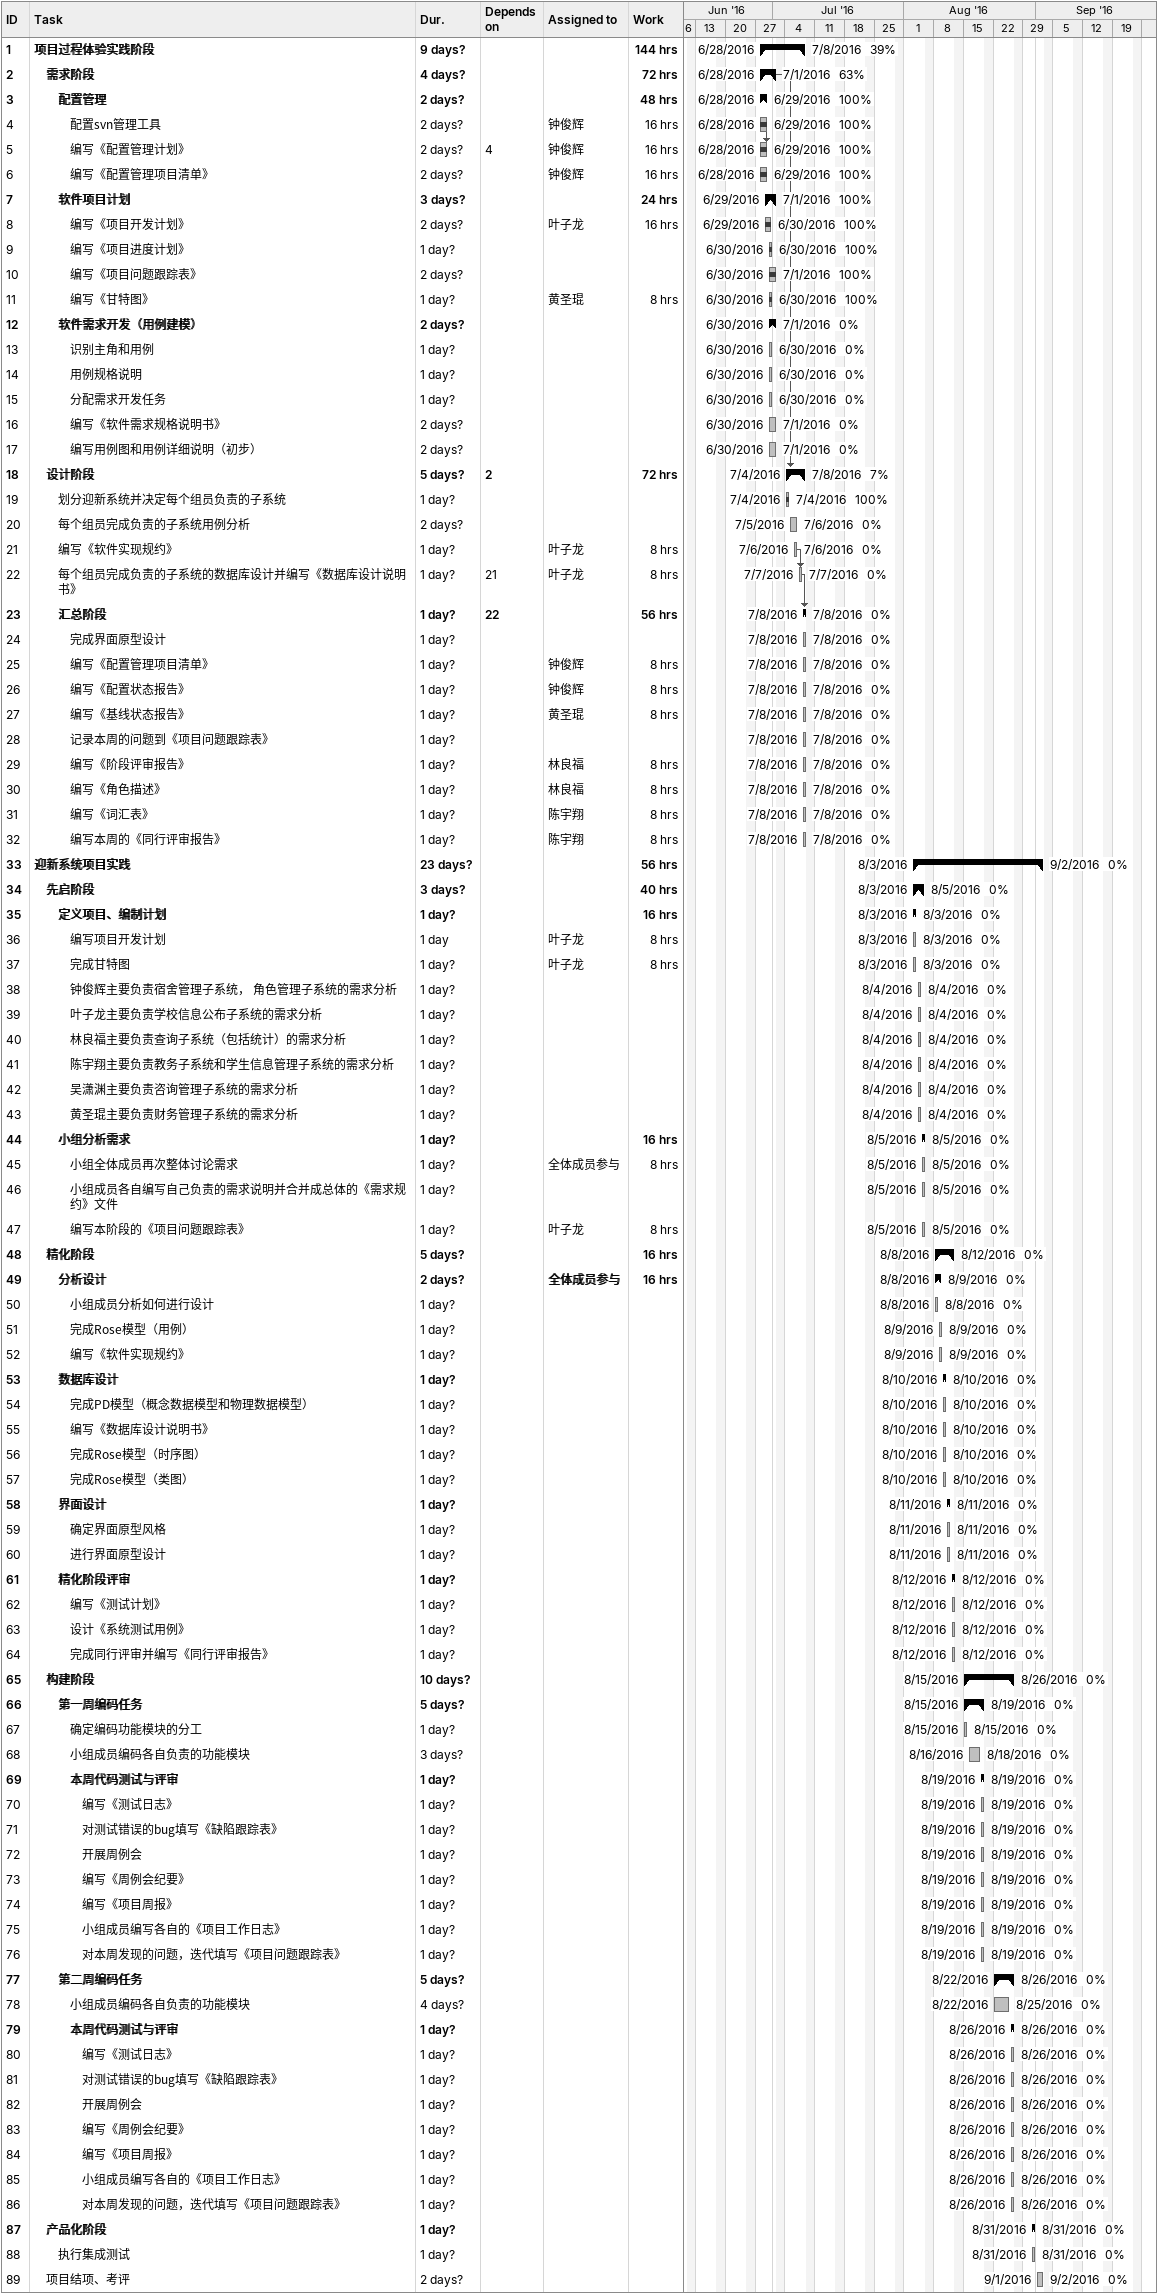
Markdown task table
| ID | Level | Task | Duration | Start | Finish | Predecessors | Resources | % complete | Work (h) |
|---|---|---|---|---|---|---|---|---|---|
| 1 | 1 | **项目过程体验实践阶段** | 9d? | 2016-06-28 | 2016-07-08 |  |  | 39 | 144 |
| 2 | 2 | **需求阶段** | 4d? | 2016-06-28 | 2016-07-01 |  |  | 63 | 72 |
| 3 | 3 | **配置管理** | 2d? | 2016-06-28 | 2016-06-29 |  |  | 100 | 48 |
| 4 | 4 | 配置svn管理工具 | 2d? | 2016-06-28 | 2016-06-29 |  | 钟俊辉 | 100 | 16 |
| 5 | 4 | 编写《配置管理计划》 | 2d? | 2016-06-28 | 2016-06-29 | 4 | 钟俊辉 | 100 | 16 |
| 6 | 4 | 编写《配置管理项目清单》 | 2d? | 2016-06-28 | 2016-06-29 |  | 钟俊辉 | 100 | 16 |
| 7 | 3 | **软件项目计划** | 3d? | 2016-06-29 | 2016-07-01 |  |  | 100 | 24 |
| 8 | 4 | 编写《项目开发计划》 | 2d? | 2016-06-29 | 2016-06-30 |  | 叶子龙 | 100 | 16 |
| 9 | 4 | 编写《项目进度计划》 | 1d? | 2016-06-30 | 2016-06-30 |  |  | 100 |  |
| 10 | 4 | 编写《项目问题跟踪表》 | 2d? | 2016-06-30 | 2016-07-01 |  |  | 100 |  |
| 11 | 4 | 编写《甘特图》 | 1d? | 2016-06-30 | 2016-06-30 |  | 黄圣琨 | 100 | 8 |
| 12 | 3 | **软件需求开发（用例建模）** | 2d? | 2016-06-30 | 2016-07-01 |  |  | 0 |  |
| 13 | 4 | 识别主角和用例 | 1d? | 2016-06-30 | 2016-06-30 |  |  | 0 |  |
| 14 | 4 | 用例规格说明 | 1d? | 2016-06-30 | 2016-06-30 |  |  | 0 |  |
| 15 | 4 | 分配需求开发任务 | 1d? | 2016-06-30 | 2016-06-30 |  |  | 0 |  |
| 16 | 4 | 编写《软件需求规格说明书》 | 2d? | 2016-06-30 | 2016-07-01 |  |  | 0 |  |
| 17 | 4 | 编写用例图和用例详细说明（初步） | 2d? | 2016-06-30 | 2016-07-01 |  |  | 0 |  |
| 18 | 2 | **设计阶段** | 5d? | 2016-07-04 | 2016-07-08 | 2 |  | 7 | 72 |
| 19 | 3 | 划分迎新系统并决定每个组员负责的子系统 | 1d? | 2016-07-04 | 2016-07-04 |  |  | 100 |  |
| 20 | 3 | 每个组员完成负责的子系统用例分析 | 2d? | 2016-07-05 | 2016-07-06 |  |  | 0 |  |
| 21 | 3 | 编写《软件实现规约》 | 1d? | 2016-07-06 | 2016-07-06 |  | 叶子龙 | 0 | 8 |
| 22 | 3 | 每个组员完成负责的子系统的数据库设计并编写《数据库设计说明书》 | 1d? | 2016-07-07 | 2016-07-07 | 21 | 叶子龙 | 0 | 8 |
| 23 | 3 | **汇总阶段** | 1d? | 2016-07-08 | 2016-07-08 | 22 |  | 0 | 56 |
| 24 | 4 | 完成界面原型设计 | 1d? | 2016-07-08 | 2016-07-08 |  |  | 0 |  |
| 25 | 4 | 编写《配置管理项目清单》 | 1d? | 2016-07-08 | 2016-07-08 |  | 钟俊辉 | 0 | 8 |
| 26 | 4 | 编写《配置状态报告》 | 1d? | 2016-07-08 | 2016-07-08 |  | 钟俊辉 | 0 | 8 |
| 27 | 4 | 编写《基线状态报告》 | 1d? | 2016-07-08 | 2016-07-08 |  | 黄圣琨 | 0 | 8 |
| 28 | 4 | 记录本周的问题到《项目问题跟踪表》 | 1d? | 2016-07-08 | 2016-07-08 |  |  | 0 |  |
| 29 | 4 | 编写《阶段评审报告》 | 1d? | 2016-07-08 | 2016-07-08 |  | 林良福 | 0 | 8 |
| 30 | 4 | 编写《角色描述》 | 1d? | 2016-07-08 | 2016-07-08 |  | 林良福 | 0 | 8 |
| 31 | 4 | 编写《词汇表》 | 1d? | 2016-07-08 | 2016-07-08 |  | 陈宇翔 | 0 | 8 |
| 32 | 4 | 编写本周的《同行评审报告》 | 1d? | 2016-07-08 | 2016-07-08 |  | 陈宇翔 | 0 | 8 |
| 33 | 1 | **迎新系统项目实践** | 23d? | 2016-08-03 | 2016-09-02 |  |  | 0 | 56 |
| 34 | 2 | **先启阶段** | 3d? | 2016-08-03 | 2016-08-05 |  |  | 0 | 40 |
| 35 | 3 | **定义项目、编制计划** | 1d? | 2016-08-03 | 2016-08-03 |  |  | 0 | 16 |
| 36 | 4 | 编写项目开发计划 | 1d | 2016-08-03 | 2016-08-03 |  | 叶子龙 | 0 | 8 |
| 37 | 4 | 完成甘特图 | 1d? | 2016-08-03 | 2016-08-03 |  | 叶子龙 | 0 | 8 |
| 38 | 4 | 钟俊辉主要负责宿舍管理子系统， 角色管理子系统的需求分析 | 1d? | 2016-08-04 | 2016-08-04 |  |  | 0 |  |
| 39 | 4 | 叶子龙主要负责学校信息公布子系统的需求分析 | 1d? | 2016-08-04 | 2016-08-04 |  |  | 0 |  |
| 40 | 4 | 林良福主要负责查询子系统（包括统计）的需求分析 | 1d? | 2016-08-04 | 2016-08-04 |  |  | 0 |  |
| 41 | 4 | 陈宇翔主要负责教务子系统和学生信息管理子系统的需求分析 | 1d? | 2016-08-04 | 2016-08-04 |  |  | 0 |  |
| 42 | 4 | 吴潇渊主要负责咨询管理子系统的需求分析 | 1d? | 2016-08-04 | 2016-08-04 |  |  | 0 |  |
| 43 | 4 | 黄圣琨主要负责财务管理子系统的需求分析 | 1d? | 2016-08-04 | 2016-08-04 |  |  | 0 |  |
| 44 | 3 | **小组分析需求** | 1d? | 2016-08-05 | 2016-08-05 |  |  | 0 | 16 |
| 45 | 4 | 小组全体成员再次整体讨论需求 | 1d? | 2016-08-05 | 2016-08-05 |  | 全体成员参与 | 0 | 8 |
| 46 | 4 | 小组成员各自编写自己负责的需求说明并合并成总体的《需求规约》文件 | 1d? | 2016-08-05 | 2016-08-05 |  |  | 0 |  |
| 47 | 4 | 编写本阶段的《项目问题跟踪表》 | 1d? | 2016-08-05 | 2016-08-05 |  | 叶子龙 | 0 | 8 |
| 48 | 2 | **精化阶段** | 5d? | 2016-08-08 | 2016-08-12 |  |  | 0 | 16 |
| 49 | 3 | **分析设计** | 2d? | 2016-08-08 | 2016-08-09 |  | 全体成员参与 | 0 | 16 |
| 50 | 4 | 小组成员分析如何进行设计 | 1d? | 2016-08-08 | 2016-08-08 |  |  | 0 |  |
| 51 | 4 | 完成Rose模型（用例） | 1d? | 2016-08-09 | 2016-08-09 |  |  | 0 |  |
| 52 | 4 | 编写《软件实现规约》 | 1d? | 2016-08-09 | 2016-08-09 |  |  | 0 |  |
| 53 | 3 | **数据库设计** | 1d? | 2016-08-10 | 2016-08-10 |  |  | 0 |  |
| 54 | 4 | 完成PD模型（概念数据模型和物理数据模型） | 1d? | 2016-08-10 | 2016-08-10 |  |  | 0 |  |
| 55 | 4 | 编写《数据库设计说明书》 | 1d? | 2016-08-10 | 2016-08-10 |  |  | 0 |  |
| 56 | 4 | 完成Rose模型（时序图） | 1d? | 2016-08-10 | 2016-08-10 |  |  | 0 |  |
| 57 | 4 | 完成Rose模型（类图） | 1d? | 2016-08-10 | 2016-08-10 |  |  | 0 |  |
| 58 | 3 | **界面设计** | 1d? | 2016-08-11 | 2016-08-11 |  |  | 0 |  |
| 59 | 4 | 确定界面原型风格 | 1d? | 2016-08-11 | 2016-08-11 |  |  | 0 |  |
| 60 | 4 | 进行界面原型设计 | 1d? | 2016-08-11 | 2016-08-11 |  |  | 0 |  |
| 61 | 3 | **精化阶段评审** | 1d? | 2016-08-12 | 2016-08-12 |  |  | 0 |  |
| 62 | 4 | 编写《测试计划》 | 1d? | 2016-08-12 | 2016-08-12 |  |  | 0 |  |
| 63 | 4 | 设计《系统测试用例》 | 1d? | 2016-08-12 | 2016-08-12 |  |  | 0 |  |
| 64 | 4 | 完成同行评审并编写《同行评审报告》 | 1d? | 2016-08-12 | 2016-08-12 |  |  | 0 |  |
| 65 | 2 | **构建阶段** | 10d? | 2016-08-15 | 2016-08-26 |  |  | 0 |  |
| 66 | 3 | **第一周编码任务** | 5d? | 2016-08-15 | 2016-08-19 |  |  | 0 |  |
| 67 | 4 | 确定编码功能模块的分工 | 1d? | 2016-08-15 | 2016-08-15 |  |  | 0 |  |
| 68 | 4 | 小组成员编码各自负责的功能模块 | 3d? | 2016-08-16 | 2016-08-18 |  |  | 0 |  |
| 69 | 4 | **本周代码测试与评审** | 1d? | 2016-08-19 | 2016-08-19 |  |  | 0 |  |
| 70 | 5 | 编写《测试日志》 | 1d? | 2016-08-19 | 2016-08-19 |  |  | 0 |  |
| 71 | 5 | 对测试错误的bug填写《缺陷跟踪表》 | 1d? | 2016-08-19 | 2016-08-19 |  |  | 0 |  |
| 72 | 5 | 开展周例会 | 1d? | 2016-08-19 | 2016-08-19 |  |  | 0 |  |
| 73 | 5 | 编写《周例会纪要》 | 1d? | 2016-08-19 | 2016-08-19 |  |  | 0 |  |
| 74 | 5 | 编写《项目周报》 | 1d? | 2016-08-19 | 2016-08-19 |  |  | 0 |  |
| 75 | 5 | 小组成员编写各自的《项目工作日志》 | 1d? | 2016-08-19 | 2016-08-19 |  |  | 0 |  |
| 76 | 5 | 对本周发现的问题，迭代填写《项目问题跟踪表》 | 1d? | 2016-08-19 | 2016-08-19 |  |  | 0 |  |
| 77 | 3 | **第二周编码任务** | 5d? | 2016-08-22 | 2016-08-26 |  |  | 0 |  |
| 78 | 4 | 小组成员编码各自负责的功能模块 | 4d? | 2016-08-22 | 2016-08-25 |  |  | 0 |  |
| 79 | 4 | **本周代码测试与评审** | 1d? | 2016-08-26 | 2016-08-26 |  |  | 0 |  |
| 80 | 5 | 编写《测试日志》 | 1d? | 2016-08-26 | 2016-08-26 |  |  | 0 |  |
| 81 | 5 | 对测试错误的bug填写《缺陷跟踪表》 | 1d? | 2016-08-26 | 2016-08-26 |  |  | 0 |  |
| 82 | 5 | 开展周例会 | 1d? | 2016-08-26 | 2016-08-26 |  |  | 0 |  |
| 83 | 5 | 编写《周例会纪要》 | 1d? | 2016-08-26 | 2016-08-26 |  |  | 0 |  |
| 84 | 5 | 编写《项目周报》 | 1d? | 2016-08-26 | 2016-08-26 |  |  | 0 |  |
| 85 | 5 | 小组成员编写各自的《项目工作日志》 | 1d? | 2016-08-26 | 2016-08-26 |  |  | 0 |  |
| 86 | 5 | 对本周发现的问题，迭代填写《项目问题跟踪表》 | 1d? | 2016-08-26 | 2016-08-26 |  |  | 0 |  |
| 87 | 2 | **产品化阶段** | 1d? | 2016-08-31 | 2016-08-31 |  |  | 0 |  |
| 88 | 3 | 执行集成测试 | 1d? | 2016-08-31 | 2016-08-31 |  |  | 0 |  |
| 89 | 2 | 项目结项、考评 | 2d? | 2016-09-01 | 2016-09-02 |  |  | 0 |  |
